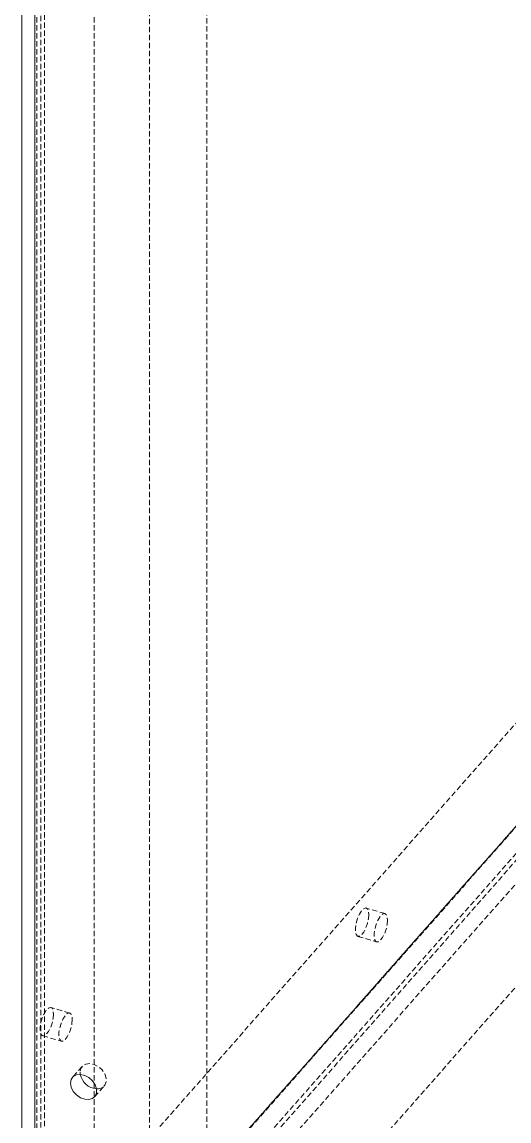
# Model space of a CAD drawing. Header units: millimetres. Extents: x 1529 to 6255, y 1713 to 5797.
# Drawn here: x 5570.9 to 5686.6, y 3960.5 to 4221.7 of the extents above; entities that cross this region are included whole.
import ezdxf

# ---------------------------------------------------------------- set-up
doc = ezdxf.new("R2010")
doc.units = ezdxf.units.MM
doc.linetypes.add('HIDDEN', pattern=[1.905, 1.27, -0.635])

msp = doc.modelspace()

# ---------------------------------------------------------------- linework, layer by layer
at = {"color": 7, "linetype": 'Continuous', "lineweight": 15}
for p, q in [((5570.902, 4465.745), (5570.902, 3897.433)), ((5573.961, 4460.31), (5573.961, 3891.998))]:
    msp.add_line(p, q, dxfattribs=at)
at = {"color": 7, "linetype": 'HIDDEN', "lineweight": 0}
for p, q in [((5575.357, 3896.123), (5575.357, 4464.435)), ((5576.231, 3894.57), (5576.231, 4462.882)), ((5588.069, 3941.554), (5588.069, 4447.809)), ((5614.799, 3933.691), (5614.799, 4439.946)), ((5574.449, 4432.378), (5574.449, 3926.123)), ((5601.18, 3918.26), (5601.18, 4424.515)), ((5757.362, 4108.865), (5574.449, 3901.626)), ((5570.902, 3897.433), (5751.999, 4102.614)), ((5574.449, 3893.461), (5757.362, 4100.7)), ((5575.357, 3896.123), (5756.454, 4101.304)), ((5724.266, 4095.864), (5588.069, 3941.554)), ((5750.997, 4088.001), (5614.799, 3933.691)), ((5588.069, 3917.057), (5724.266, 4071.367)), ((5750.997, 4063.505), (5614.799, 3909.195)), ((5657.155, 4009.818), (5652.7, 4011.129)), ((5650.725, 4004.413), (5655.18, 4003.103)), ((5582.247, 3986.188), (5577.792, 3987.499)), ((5575.817, 3980.783), (5580.272, 3979.473)), ((5585.19, 3973.5), (5582.92, 3970.928)), ((5584.696, 3972.101), (5584.74, 3971.61)), ((5588.169, 3966.296), (5590.439, 3968.868))]:
    msp.add_line(p, q, dxfattribs=at)
at = {"color": 7, "linetype": 'HIDDEN', "lineweight": 0, "flags": 128}
for points in [[(5653.302, 4009.571), (5653.216, 4008.546), (5652.967, 4007.436), (5652.582, 4006.363), (5652.103, 4005.442), (5651.582, 4004.774), (5651.074, 4004.431), (5650.637, 4004.449), (5650.315, 4004.827), (5650.145, 4005.525), (5650.145, 4006.466), (5650.315, 4007.548), (5650.637, 4008.654), (5651.074, 4009.665), (5651.582, 4010.47), (5652.103, 4010.983), (5652.582, 4011.148), (5652.967, 4010.947), (5653.216, 4010.402), (5653.302, 4009.571)], [(5657.757, 4008.261), (5657.671, 4007.235), (5657.422, 4006.126), (5657.037, 4005.053), (5656.558, 4004.132), (5656.037, 4003.464), (5655.529, 4003.12), (5655.092, 4003.139), (5654.77, 4003.517), (5654.6, 4004.214), (5654.6, 4005.155), (5654.77, 4006.237), (5655.092, 4007.344), (5655.529, 4008.355), (5656.037, 4009.16), (5656.558, 4009.673), (5657.037, 4009.838), (5657.422, 4009.637), (5657.671, 4009.091), (5657.757, 4008.261)], [(5578.393, 3985.941), (5578.307, 3984.916), (5578.058, 3983.806), (5577.673, 3982.733), (5577.194, 3981.812), (5576.673, 3981.144), (5576.166, 3980.801), (5575.728, 3980.819), (5575.407, 3981.197), (5575.237, 3981.895), (5575.237, 3982.836), (5575.407, 3983.918), (5575.728, 3985.024), (5576.166, 3986.035), (5576.673, 3986.84), (5577.194, 3987.353), (5577.673, 3987.518), (5578.058, 3987.317), (5578.307, 3986.772), (5578.393, 3985.941)], [(5582.848, 3984.631), (5582.762, 3983.605), (5582.513, 3982.496), (5582.128, 3981.423), (5581.649, 3980.502), (5581.128, 3979.834), (5580.621, 3979.49), (5580.183, 3979.509), (5579.862, 3979.887), (5579.692, 3980.584), (5579.692, 3981.525), (5579.862, 3982.607), (5580.183, 3983.714), (5580.621, 3984.724), (5581.128, 3985.53), (5581.649, 3986.043), (5582.128, 3986.208), (5582.513, 3986.007), (5582.762, 3985.461), (5582.848, 3984.631)], [(5588.619, 3968.186), (5589.067, 3968.198), (5589.927, 3968.46), (5590.557, 3969.017), (5590.89, 3969.808), (5590.89, 3970.749), (5590.557, 3971.737), (5589.927, 3972.665), (5589.067, 3973.432), (5588.072, 3973.956), (5587.049, 3974.179), (5586.109, 3974.078), (5585.354, 3973.663), (5584.865, 3972.979), (5584.696, 3972.101), (5584.696, 3972.101)]]:
    msp.add_lwpolyline(points, dxfattribs=at)
at = {"color": 7, "linetype": 'Continuous', "lineweight": 15, "flags": 128}
msp.add_lwpolyline([(5582.426, 3969.529), (5582.595, 3970.407), (5583.084, 3971.091), (5583.839, 3971.506), (5584.779, 3971.607), (5585.802, 3971.384), (5586.797, 3970.86), (5587.657, 3970.093), (5588.287, 3969.165), (5588.621, 3968.177), (5588.621, 3967.237), (5588.287, 3966.445), (5587.657, 3965.888), (5586.797, 3965.626), (5585.802, 3965.688), (5584.779, 3966.067), (5583.839, 3966.721), (5583.084, 3967.58), (5582.595, 3968.551), (5582.426, 3969.529)], dxfattribs=at)
at = {"color": 7, "linetype": 'Continuous', "lineweight": 15}
msp.add_arc((5588.963, 3972.485), 4.313, 191.70946, 265.42621, dxfattribs=at)

doc.saveas('drawing.dxf')
